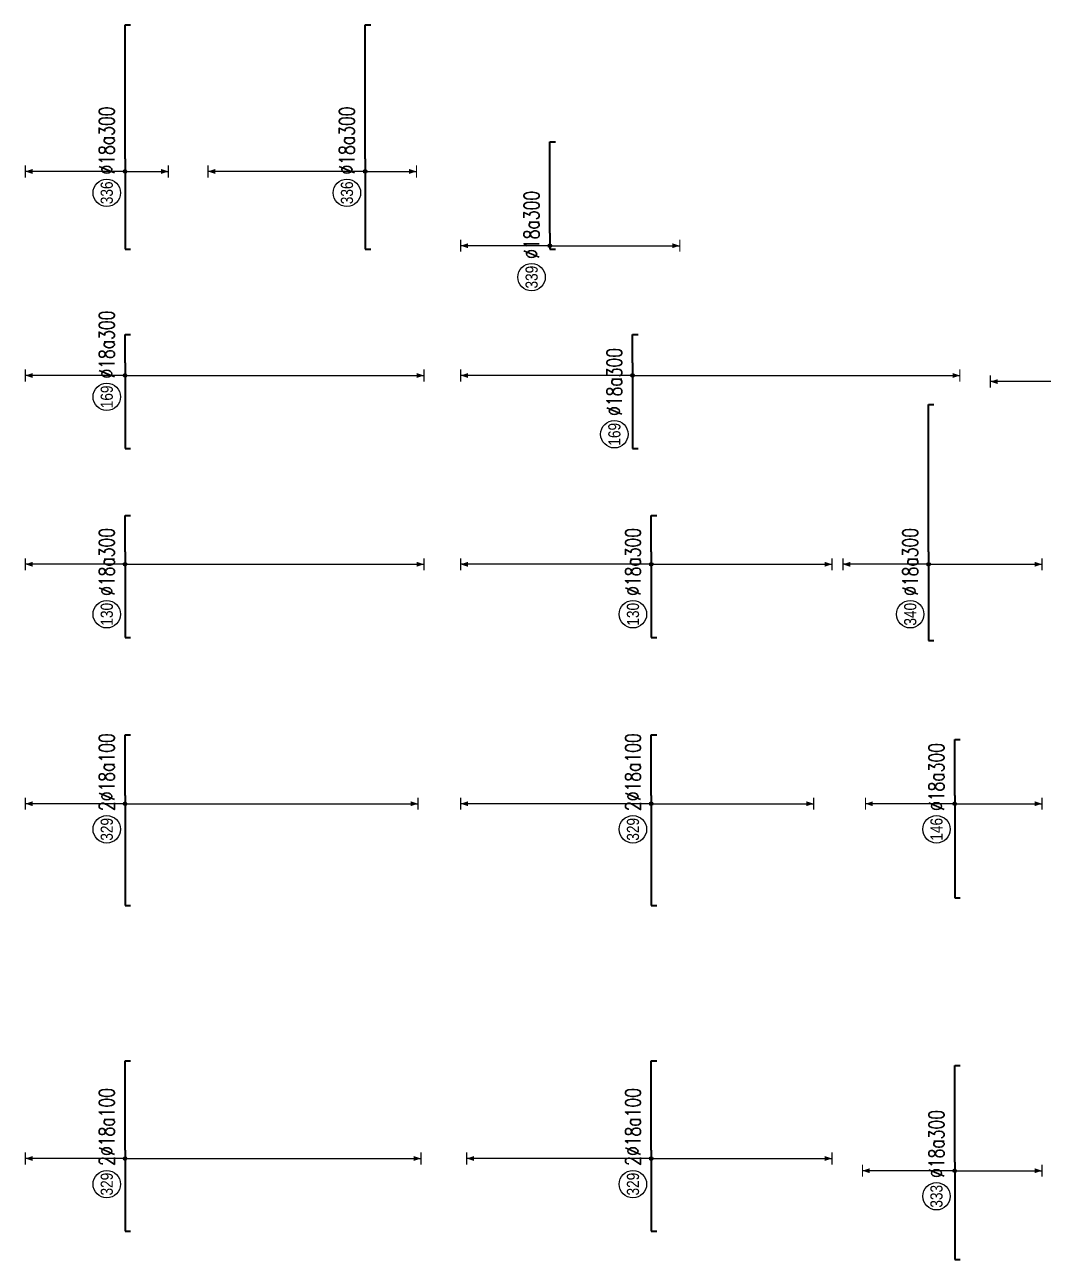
# Model space of a CAD drawing. Header units: millimetres. Extents: x -415354 to 592036, y -374841 to 139309.
# Drawn here: x 3880 to 37341, y -317470 to -276930 of the extents above; entities that cross this region are included whole.
import ezdxf
from ezdxf.enums import TextEntityAlignment as Align

# ---------------------------------------------------------------- set-up
doc = ezdxf.new("R2010")
doc.units = ezdxf.units.MM
doc.header["$MEASUREMENT"] = 0
for name, color, linetype, lineweight in [('NDC_S_DIM', 1, 'Continuous', 15), ('NDC_S_REBAR', 4, 'Continuous', 35), ('NDC_S_VN TEXT', 7, 'Continuous', 20)]:
    doc.layers.add(name, color=color, linetype=linetype, lineweight=lineweight)
doc.styles.add('ARIAL', font='arial.ttf', dxfattribs={"width": 0.8})
doc.styles.add('NDC_EN TXT', font='romans.shx', dxfattribs={"width": 0.8})

# ---------------------------------------------------------------- blocks, each defined once
blk = doc.blocks.new('*U255')
h = blk.add_hatch(color=6)
edge = h.paths.add_edge_path()
edge.add_arc((-1.38, 0), 0.3, 0, 360)
at = {"layer": 'NDC_S_DIM', "color": 8}
for q in [(-1.38, 16.38), (-1.38, -48.62)]:
    blk.add_line((-1.38, 0), q, dxfattribs=at)
for points in [[(-2.38, 16.38, 0.2, 0.2, 0), (-0.38, 16.38, 0, 0, 0)], [(-2.38, -48.62, 0.2, 0.2, 0), (-0.38, -48.62, 0, 0, 0)]]:
    blk.add_lwpolyline(points, format="xyseb", dxfattribs=at)
at = {"layer": 'NDC_S_DIM'}
blk.add_circle((-5.58, 3), 2.25, dxfattribs=at)
at = {"layer": 'NDC_S_DIM', "color": 6}
blk.add_circle((-1.38, 0), 0.3, dxfattribs=at)
at = {"layer": 'NDC_S_DIM', "color": 8}
for points in [[(-1.78, 15.18), (-1.38, 16.38), (-0.98, 15.18)], [(-1.78, -47.42), (-1.38, -48.62), (-0.98, -47.42)]]:
    blk.add_solid(points, dxfattribs=at)
at = {"layer": 'NDC_S_REBAR'}
for p, q in [((0, 0), (-13.33, 0)), ((-13.33, 0), (-13.33, -0.9)), ((0, 0), (14.67, 0)), ((14.67, 0), (14.67, -0.9)), ((-13.33, -0.9), (-13.33, -0.9)), ((14.67, -0.9), (14.67, -0.9))]:
    blk.add_line(p, q, dxfattribs=at)
at = {"layer": 'NDC_S_VN TEXT', "color": 3, "style": 'NDC_EN TXT', "width": 0.75}
blk.add_attdef('DKT', (-2.58, 1.75), '', height=2.5, dxfattribs=at)
at = {"layer": 'NDC_S_VN TEXT', "style": 'ARIAL', "width": 0.8}
blk.add_attdef('KHT', text='', height=2, dxfattribs=at).set_placement((-5.58, 3), align=Align.MIDDLE_CENTER)
blk = doc.blocks.new('*U256')
h = blk.add_hatch(color=6)
edge = h.paths.add_edge_path()
edge.add_arc((-1.38, 0), 0.3, 0, 360)
at = {"layer": 'NDC_S_DIM', "color": 8}
for q in [(-1.38, 16.38), (-1.38, -48.12)]:
    blk.add_line((-1.38, 0), q, dxfattribs=at)
for points in [[(-2.38, 16.38, 0.2, 0.2, 0), (-0.38, 16.38, 0, 0, 0)], [(-2.38, -48.12, 0.2, 0.2, 0), (-0.38, -48.12, 0, 0, 0)]]:
    blk.add_lwpolyline(points, format="xyseb", dxfattribs=at)
at = {"layer": 'NDC_S_DIM'}
blk.add_circle((-5.58, 3), 2.25, dxfattribs=at)
at = {"layer": 'NDC_S_DIM', "color": 6}
blk.add_circle((-1.38, 0), 0.3, dxfattribs=at)
at = {"layer": 'NDC_S_DIM', "color": 8}
for points in [[(-1.78, 15.18), (-1.38, 16.38), (-0.98, 15.18)], [(-1.78, -46.92), (-1.38, -48.12), (-0.98, -46.92)]]:
    blk.add_solid(points, dxfattribs=at)
at = {"layer": 'NDC_S_REBAR'}
for p, q in [((0, 0), (-18.08, 0)), ((-18.08, 0), (-18.08, -0.9)), ((0, 0), (9.92, 0)), ((9.92, 0), (9.92, -0.9)), ((-18.08, -0.9), (-18.08, -0.9)), ((9.92, -0.9), (9.92, -0.9))]:
    blk.add_line(p, q, dxfattribs=at)
at = {"layer": 'NDC_S_VN TEXT', "color": 3, "style": 'NDC_EN TXT', "width": 0.75}
blk.add_attdef('DKT', (-2.58, 1.75), '', height=2.5, dxfattribs=at)
at = {"layer": 'NDC_S_VN TEXT', "style": 'ARIAL', "width": 0.8}
blk.add_attdef('KHT', text='', height=2, dxfattribs=at).set_placement((-5.58, 3), align=Align.MIDDLE_CENTER)
blk = doc.blocks.new('*U257')
h = blk.add_hatch(color=6)
edge = h.paths.add_edge_path()
edge.add_arc((-2.07, 0), 0.3, 0, 360)
at = {"layer": 'NDC_S_DIM', "color": 8}
for q in [(-2.07, 16.38), (-2.07, -49.12)]:
    blk.add_line((-2.07, 0), q, dxfattribs=at)
for points in [[(-3.07, 16.38, 0.2, 0.2, 0), (-1.07, 16.38, 0, 0, 0)], [(-3.07, -49.12, 0.2, 0.2, 0), (-1.07, -49.12, 0, 0, 0)]]:
    blk.add_lwpolyline(points, format="xyseb", dxfattribs=at)
at = {"layer": 'NDC_S_DIM'}
blk.add_circle((-10.27, 3), 2.25, dxfattribs=at)
at = {"layer": 'NDC_S_DIM', "color": 6}
blk.add_circle((-2.07, 0), 0.3, dxfattribs=at)
at = {"layer": 'NDC_S_DIM', "color": 8}
for points in [[(-2.47, 15.18), (-2.07, 16.38), (-1.67, 15.18)], [(-2.47, -47.92), (-2.07, -49.12), (-1.67, -47.92)]]:
    blk.add_solid(points, dxfattribs=at)
at = {"layer": 'NDC_S_REBAR'}
for p, q in [((0, 0), (-14.08, 0)), ((-14.08, 0), (-14.08, -0.9)), ((0, 0), (5.92, 0)), ((5.92, 0), (5.92, -0.9)), ((-14.08, -0.9), (-14.08, -0.9)), ((5.92, -0.9), (5.92, -0.9))]:
    blk.add_line(p, q, dxfattribs=at)
at = {"layer": 'NDC_S_VN TEXT', "color": 3, "style": 'NDC_EN TXT', "width": 0.75}
blk.add_attdef('DKT', (-7.27, 1.75), '', height=2.5, dxfattribs=at)
at = {"layer": 'NDC_S_VN TEXT', "style": 'ARIAL', "width": 0.8}
blk.add_attdef('KHT', text='', height=2, dxfattribs=at).set_placement((-10.27, 3), align=Align.MIDDLE_CENTER)
blk = doc.blocks.new('*U258')
h = blk.add_hatch(color=6)
edge = h.paths.add_edge_path()
edge.add_arc((-2.07, 0), 0.3, 0, 360)
at = {"layer": 'NDC_S_DIM', "color": 8}
for q in [(-2.07, 16.38), (-2.07, -49.12)]:
    blk.add_line((-2.07, 0), q, dxfattribs=at)
for points in [[(-3.07, 16.38, 0.2, 0.2, 0), (-1.07, 16.38, 0, 0, 0)], [(-3.07, -49.12, 0.2, 0.2, 0), (-1.07, -49.12, 0, 0, 0)]]:
    blk.add_lwpolyline(points, format="xyseb", dxfattribs=at)
at = {"layer": 'NDC_S_DIM'}
blk.add_circle((-5.58, 3), 2.25, dxfattribs=at)
at = {"layer": 'NDC_S_DIM', "color": 6}
blk.add_circle((-2.07, 0), 0.3, dxfattribs=at)
at = {"layer": 'NDC_S_DIM', "color": 8}
for points in [[(-2.47, 15.18), (-2.07, 16.38), (-1.67, 15.18)], [(-2.47, -47.92), (-2.07, -49.12), (-1.67, -47.92)]]:
    blk.add_solid(points, dxfattribs=at)
at = {"layer": 'NDC_S_REBAR'}
for p, q in [((0, 0), (-14.08, 0)), ((-14.08, 0), (-14.08, -0.9)), ((0, 0), (4.67, 0)), ((4.67, 0), (4.67, -0.9)), ((-14.08, -0.9), (-14.08, -0.9)), ((4.67, -0.9), (4.67, -0.9))]:
    blk.add_line(p, q, dxfattribs=at)
at = {"layer": 'NDC_S_VN TEXT', "color": 3, "style": 'NDC_EN TXT', "width": 0.75}
blk.add_attdef('DKT', (-2.58, 1.75), '', height=2.5, dxfattribs=at)
at = {"layer": 'NDC_S_VN TEXT', "style": 'ARIAL', "width": 0.8}
blk.add_attdef('KHT', text='', height=2, dxfattribs=at).set_placement((-5.58, 3), align=Align.MIDDLE_CENTER)
blk = doc.blocks.new('*U259')
h = blk.add_hatch(color=6)
edge = h.paths.add_edge_path()
edge.add_arc((-2.07, 0), 0.3, 0, 360)
at = {"layer": 'NDC_S_DIM', "color": 8}
for q in [(-2.07, 16.38), (-2.07, -7.12)]:
    blk.add_line((-2.07, 0), q, dxfattribs=at)
for points in [[(-3.07, 16.38, 0.2, 0.2, 0), (-1.07, 16.38, 0, 0, 0)], [(-3.07, -7.12, 0.2, 0.2, 0), (-1.07, -7.12, 0, 0, 0)]]:
    blk.add_lwpolyline(points, format="xyseb", dxfattribs=at)
at = {"layer": 'NDC_S_DIM'}
blk.add_circle((-5.58, 3), 2.25, dxfattribs=at)
at = {"layer": 'NDC_S_DIM', "color": 6}
blk.add_circle((-2.07, 0), 0.3, dxfattribs=at)
at = {"layer": 'NDC_S_DIM', "color": 8}
for points in [[(-2.47, 15.18), (-2.07, 16.38), (-1.67, 15.18)], [(-2.47, -5.92), (-2.07, -7.12), (-1.67, -5.92)]]:
    blk.add_solid(points, dxfattribs=at)
at = {"layer": 'NDC_S_REBAR'}
for p, q in [((0, 0), (-14.83, 0)), ((-14.83, 0), (-14.83, -0.9)), ((0, 0), (22.02, 0)), ((22.02, 0), (22.02, -0.9)), ((-14.83, -0.9), (-14.83, -0.9)), ((22.02, -0.9), (22.02, -0.9))]:
    blk.add_line(p, q, dxfattribs=at)
at = {"layer": 'NDC_S_VN TEXT', "color": 3, "style": 'NDC_EN TXT', "width": 0.75}
blk.add_attdef('DKT', (-2.58, 1.75), '', height=2.5, dxfattribs=at)
at = {"layer": 'NDC_S_VN TEXT', "style": 'ARIAL', "width": 0.8}
blk.add_attdef('KHT', text='', height=2, dxfattribs=at).set_placement((-5.58, 3), align=Align.MIDDLE_CENTER)
blk = doc.blocks.new('*U260')
h = blk.add_hatch(color=6)
edge = h.paths.add_edge_path()
edge.add_arc((-2.07, 0), 0.3, 0, 360)
at = {"layer": 'NDC_S_DIM', "color": 8}
for q in [(-2.07, 28.25), (-2.07, -53.75)]:
    blk.add_line((-2.07, 0), q, dxfattribs=at)
for points in [[(-3.07, 28.25, 0.2, 0.2, 0), (-1.07, 28.25, 0, 0, 0)], [(-3.07, -53.75, 0.2, 0.2, 0), (-1.07, -53.75, 0, 0, 0)]]:
    blk.add_lwpolyline(points, format="xyseb", dxfattribs=at)
at = {"layer": 'NDC_S_DIM'}
blk.add_circle((-11.72, 3), 2.25, dxfattribs=at)
at = {"layer": 'NDC_S_DIM', "color": 6}
blk.add_circle((-2.07, 0), 0.3, dxfattribs=at)
at = {"layer": 'NDC_S_DIM', "color": 8}
for points in [[(-2.47, 27.05), (-2.07, 28.25), (-1.67, 27.05)], [(-2.47, -52.55), (-2.07, -53.75), (-1.67, -52.55)]]:
    blk.add_solid(points, dxfattribs=at)
at = {"layer": 'NDC_S_REBAR'}
for p, q in [((0, 0), (-14.08, 0)), ((-14.08, 0), (-14.08, -0.9)), ((0, 0), (4.67, 0)), ((4.67, 0), (4.67, -0.9)), ((-14.08, -0.9), (-14.08, -0.9)), ((4.67, -0.9), (4.67, -0.9))]:
    blk.add_line(p, q, dxfattribs=at)
at = {"layer": 'NDC_S_VN TEXT', "color": 3, "style": 'NDC_EN TXT', "width": 0.75}
blk.add_attdef('DKT', (-8.72, 1.75), '', height=2.5, dxfattribs=at)
at = {"layer": 'NDC_S_VN TEXT', "style": 'ARIAL', "width": 0.8}
blk.add_attdef('KHT', text='', height=2, dxfattribs=at).set_placement((-11.72, 3), align=Align.MIDDLE_CENTER)
blk = doc.blocks.new('*U261')
h = blk.add_hatch(color=6)
edge = h.paths.add_edge_path()
edge.add_arc((-2.07, 0), 0.3, 0, 360)
at = {"layer": 'NDC_S_DIM', "color": 8}
for q in [(-2.07, 25.83), (-2.07, -8.42)]:
    blk.add_line((-2.07, 0), q, dxfattribs=at)
for points in [[(-3.07, 25.83, 0.2, 0.2, 0), (-1.07, 25.83, 0, 0, 0)], [(-3.07, -8.42, 0.2, 0.2, 0), (-1.07, -8.42, 0, 0, 0)]]:
    blk.add_lwpolyline(points, format="xyseb", dxfattribs=at)
at = {"layer": 'NDC_S_DIM'}
blk.add_circle((-5.58, 3), 2.25, dxfattribs=at)
at = {"layer": 'NDC_S_DIM', "color": 6}
blk.add_circle((-2.07, 0), 0.3, dxfattribs=at)
at = {"layer": 'NDC_S_DIM', "color": 8}
for points in [[(-2.47, 24.63), (-2.07, 25.83), (-1.67, 24.63)], [(-2.47, -7.22), (-2.07, -8.42), (-1.67, -7.22)]]:
    blk.add_solid(points, dxfattribs=at)
at = {"layer": 'NDC_S_REBAR'}
for p, q in [((0, 0), (-14.83, 0)), ((-14.83, 0), (-14.83, -0.9)), ((0, 0), (22.02, 0)), ((22.02, 0), (22.02, -0.9)), ((-14.83, -0.9), (-14.83, -0.9)), ((22.02, -0.9), (22.02, -0.9))]:
    blk.add_line(p, q, dxfattribs=at)
at = {"layer": 'NDC_S_VN TEXT', "color": 3, "style": 'NDC_EN TXT', "width": 0.75}
blk.add_attdef('DKT', (-2.58, 1.75), '', height=2.5, dxfattribs=at)
at = {"layer": 'NDC_S_VN TEXT', "style": 'ARIAL', "width": 0.8}
blk.add_attdef('KHT', text='', height=2, dxfattribs=at).set_placement((-5.58, 3), align=Align.MIDDLE_CENTER)
blk = doc.blocks.new('*U262')
h = blk.add_hatch(color=6)
edge = h.paths.add_edge_path()
edge.add_arc((-2.07, 0), 0.3, 0, 360)
at = {"layer": 'NDC_S_DIM', "color": 8}
for q in [(-2.07, 14.66), (-2.07, -21.34)]:
    blk.add_line((-2.07, 0), q, dxfattribs=at)
for points in [[(-3.07, 14.66, 0.2, 0.2, 0), (-1.07, 14.66, 0, 0, 0)], [(-3.07, -21.34, 0.2, 0.2, 0), (-1.07, -21.34, 0, 0, 0)]]:
    blk.add_lwpolyline(points, format="xyseb", dxfattribs=at)
at = {"layer": 'NDC_S_DIM'}
blk.add_circle((-7.23, 3), 2.25, dxfattribs=at)
at = {"layer": 'NDC_S_DIM', "color": 6}
blk.add_circle((-2.07, 0), 0.3, dxfattribs=at)
at = {"layer": 'NDC_S_DIM', "color": 8}
for points in [[(-2.47, 13.46), (-2.07, 14.66), (-1.67, 13.46)], [(-2.47, -20.14), (-2.07, -21.34), (-1.67, -20.14)]]:
    blk.add_solid(points, dxfattribs=at)
at = {"layer": 'NDC_S_REBAR'}
for p, q in [((0, 0), (-2.63, 0)), ((-2.63, 0), (-2.63, -0.9)), ((0, 0), (14.97, 0)), ((14.97, 0), (14.97, -0.9)), ((-2.63, -0.9), (-2.63, -0.9)), ((14.97, -0.9), (14.97, -0.9))]:
    blk.add_line(p, q, dxfattribs=at)
at = {"layer": 'NDC_S_VN TEXT', "color": 3, "style": 'NDC_EN TXT', "width": 0.75}
blk.add_attdef('DKT', (-4.23, 1.75), '', height=2.5, dxfattribs=at)
at = {"layer": 'NDC_S_VN TEXT', "style": 'ARIAL', "width": 0.8}
blk.add_attdef('KHT', text='', height=2, dxfattribs=at).set_placement((-7.23, 3), align=Align.MIDDLE_CENTER)
blk = doc.blocks.new('*U267')
h = blk.add_hatch(color=6)
edge = h.paths.add_edge_path()
edge.add_arc((-2.07, 0), 0.3, 0, 360)
at = {"layer": 'NDC_S_DIM', "color": 8}
for q in [(-2.07, 39.57), (-2.07, -7.93)]:
    blk.add_line((-2.07, 0), q, dxfattribs=at)
for points in [[(-3.07, 39.57, 0.2, 0.2, 0), (-1.07, 39.57, 0, 0, 0)], [(-3.07, -7.93, 0.2, 0.2, 0), (-1.07, -7.93, 0, 0, 0)]]:
    blk.add_lwpolyline(points, format="xyseb", dxfattribs=at)
at = {"layer": 'NDC_S_DIM'}
blk.add_circle((-10.62, 3), 2.25, dxfattribs=at)
at = {"layer": 'NDC_S_DIM', "color": 6}
blk.add_circle((-2.07, 0), 0.3, dxfattribs=at)
at = {"layer": 'NDC_S_DIM', "color": 8}
for points in [[(-2.47, 38.37), (-2.07, 39.57), (-1.67, 38.37)], [(-2.47, -6.73), (-2.07, -7.93), (-1.67, -6.73)]]:
    blk.add_solid(points, dxfattribs=at)
at = {"layer": 'NDC_S_REBAR'}
for p, q in [((0, 0), (-13.02, 0)), ((-13.02, 0), (-13.02, -0.9)), ((0, 0), (2.05, 0)), ((2.05, 0), (2.05, -0.9)), ((-13.02, -0.9), (-13.02, -0.9)), ((2.05, -0.9), (2.05, -0.9))]:
    blk.add_line(p, q, dxfattribs=at)
at = {"layer": 'NDC_S_VN TEXT', "color": 3, "style": 'NDC_EN TXT', "width": 0.75}
blk.add_attdef('DKT', (-7.62, 1.75), '', height=2.5, dxfattribs=at)
at = {"layer": 'NDC_S_VN TEXT', "style": 'ARIAL', "width": 0.8}
blk.add_attdef('KHT', text='', height=2, dxfattribs=at).set_placement((-10.62, 3), align=Align.MIDDLE_CENTER)
blk = doc.blocks.new('*U609')
h = blk.add_hatch(color=6)
edge = h.paths.add_edge_path()
edge.add_arc((-1.38, 0), 0.3, 0, 360)
at = {"layer": 'NDC_S_DIM', "color": 8}
for q in [(-1.38, 30.31), (-1.38, -29.69)]:
    blk.add_line((-1.38, 0), q, dxfattribs=at)
for points in [[(-2.38, 30.31, 0.2, 0.2, 0), (-0.38, 30.31, 0, 0, 0)], [(-2.38, -29.69, 0.2, 0.2, 0), (-0.38, -29.69, 0, 0, 0)]]:
    blk.add_lwpolyline(points, format="xyseb", dxfattribs=at)
at = {"layer": 'NDC_S_DIM'}
blk.add_circle((-5.58, 3), 2.25, dxfattribs=at)
at = {"layer": 'NDC_S_DIM', "color": 6}
blk.add_circle((-1.38, 0), 0.3, dxfattribs=at)
at = {"layer": 'NDC_S_DIM', "color": 8}
for points in [[(-1.78, 29.11), (-1.38, 30.31), (-0.98, 29.11)], [(-1.78, -28.49), (-1.38, -29.69), (-0.98, -28.49)]]:
    blk.add_solid(points, dxfattribs=at)
at = {"layer": 'NDC_S_REBAR'}
for p, q in [((0, 0), (-13.33, 0)), ((-13.33, 0), (-13.33, -0.9)), ((0, 0), (14.67, 0)), ((14.67, 0), (14.67, -0.9)), ((-13.33, -0.9), (-13.33, -0.9)), ((14.67, -0.9), (14.67, -0.9))]:
    blk.add_line(p, q, dxfattribs=at)
at = {"layer": 'NDC_S_VN TEXT', "color": 3, "style": 'NDC_EN TXT', "width": 0.75}
blk.add_attdef('DKT', (-2.58, 1.75), '', height=2.5, dxfattribs=at)
at = {"layer": 'NDC_S_VN TEXT', "style": 'ARIAL', "width": 0.8}
blk.add_attdef('KHT', text='', height=2, dxfattribs=at).set_placement((-5.58, 3), align=Align.MIDDLE_CENTER)
blk = doc.blocks.new('*U610')
h = blk.add_hatch(color=6)
edge = h.paths.add_edge_path()
edge.add_arc((-1.38, 0), 0.3, 0, 360)
at = {"layer": 'NDC_S_DIM', "color": 8}
for q in [(-1.38, 31.31), (-1.38, -26.68)]:
    blk.add_line((-1.38, 0), q, dxfattribs=at)
for points in [[(-2.38, 31.31, 0.2, 0.2, 0), (-0.38, 31.31, 0, 0, 0)], [(-2.38, -26.68, 0.2, 0.2, 0), (-0.38, -26.68, 0, 0, 0)]]:
    blk.add_lwpolyline(points, format="xyseb", dxfattribs=at)
at = {"layer": 'NDC_S_DIM'}
blk.add_circle((-5.58, 3), 2.25, dxfattribs=at)
at = {"layer": 'NDC_S_DIM', "color": 6}
blk.add_circle((-1.38, 0), 0.3, dxfattribs=at)
at = {"layer": 'NDC_S_DIM', "color": 8}
for points in [[(-1.78, 30.11), (-1.38, 31.31), (-0.98, 30.11)], [(-1.78, -25.48), (-1.38, -26.68), (-0.98, -25.48)]]:
    blk.add_solid(points, dxfattribs=at)
at = {"layer": 'NDC_S_REBAR'}
for p, q in [((0, 0), (-18.08, 0)), ((-18.08, 0), (-18.08, -0.9)), ((0, 0), (9.92, 0)), ((9.92, 0), (9.92, -0.9)), ((-18.08, -0.9), (-18.08, -0.9)), ((9.92, -0.9), (9.92, -0.9))]:
    blk.add_line(p, q, dxfattribs=at)
at = {"layer": 'NDC_S_VN TEXT', "color": 3, "style": 'NDC_EN TXT', "width": 0.75}
blk.add_attdef('DKT', (-2.58, 1.75), '', height=2.5, dxfattribs=at)
at = {"layer": 'NDC_S_VN TEXT', "style": 'ARIAL', "width": 0.8}
blk.add_attdef('KHT', text='', height=2, dxfattribs=at).set_placement((-5.58, 3), align=Align.MIDDLE_CENTER)
blk = doc.blocks.new('*U611')
h = blk.add_hatch(color=6)
edge = h.paths.add_edge_path()
edge.add_arc((-2.07, 0), 0.3, 0, 360)
at = {"layer": 'NDC_S_DIM', "color": 8}
for q in [(-2.07, 31.31), (-2.07, -29.69)]:
    blk.add_line((-2.07, 0), q, dxfattribs=at)
for points in [[(-3.07, 31.31, 0.2, 0.2, 0), (-1.07, 31.31, 0, 0, 0)], [(-3.07, -29.69, 0.2, 0.2, 0), (-1.07, -29.69, 0, 0, 0)]]:
    blk.add_lwpolyline(points, format="xyseb", dxfattribs=at)
at = {"layer": 'NDC_S_DIM'}
blk.add_circle((-10.27, 3), 2.25, dxfattribs=at)
at = {"layer": 'NDC_S_DIM', "color": 6}
blk.add_circle((-2.07, 0), 0.3, dxfattribs=at)
at = {"layer": 'NDC_S_DIM', "color": 8}
for points in [[(-2.47, 30.11), (-2.07, 31.31), (-1.67, 30.11)], [(-2.47, -28.49), (-2.07, -29.69), (-1.67, -28.49)]]:
    blk.add_solid(points, dxfattribs=at)
at = {"layer": 'NDC_S_REBAR'}
for p, q in [((0, 0), (-14.08, 0)), ((-14.08, 0), (-14.08, -0.9)), ((0, 0), (5.92, 0)), ((5.92, 0), (5.92, -0.9)), ((-14.08, -0.9), (-14.08, -0.9)), ((5.92, -0.9), (5.92, -0.9))]:
    blk.add_line(p, q, dxfattribs=at)
at = {"layer": 'NDC_S_VN TEXT', "color": 3, "style": 'NDC_EN TXT', "width": 0.75}
blk.add_attdef('DKT', (-7.27, 1.75), '', height=2.5, dxfattribs=at)
at = {"layer": 'NDC_S_VN TEXT', "style": 'ARIAL', "width": 0.8}
blk.add_attdef('KHT', text='', height=2, dxfattribs=at).set_placement((-10.27, 3), align=Align.MIDDLE_CENTER)
blk = doc.blocks.new('*U831')
h = blk.add_hatch(color=6)
edge = h.paths.add_edge_path()
edge.add_arc((-1.38, 0), 0.3, 0, 360)
at = {"layer": 'NDC_S_DIM', "color": 8}
for q in [(-1.38, 15.15), (-1.38, -14.33)]:
    blk.add_line((-1.38, 0), q, dxfattribs=at)
for points in [[(-2.38, 15.15, 0.2, 0.2, 0), (-0.38, 15.15, 0, 0, 0)], [(-2.38, -14.33, 0.2, 0.2, 0), (-0.38, -14.33, 0, 0, 0)]]:
    blk.add_lwpolyline(points, format="xyseb", dxfattribs=at)
at = {"layer": 'NDC_S_DIM'}
blk.add_circle((-5.58, 3), 2.25, dxfattribs=at)
at = {"layer": 'NDC_S_DIM', "color": 6}
blk.add_circle((-1.38, 0), 0.3, dxfattribs=at)
at = {"layer": 'NDC_S_DIM', "color": 8}
for points in [[(-1.78, 13.95), (-1.38, 15.15), (-0.98, 13.95)], [(-1.78, -13.13), (-1.38, -14.33), (-0.98, -13.13)]]:
    blk.add_solid(points, dxfattribs=at)
at = {"layer": 'NDC_S_REBAR'}
for p, q in [((0, 0), (-15.93, 0)), ((-15.93, 0), (-15.93, -0.9)), ((0, 0), (15.92, 0)), ((15.92, 0), (15.92, -0.9)), ((-15.93, -0.9), (-15.93, -0.9)), ((15.92, -0.9), (15.92, -0.9))]:
    blk.add_line(p, q, dxfattribs=at)
at = {"layer": 'NDC_S_VN TEXT', "color": 3, "style": 'NDC_EN TXT', "width": 0.75}
blk.add_attdef('DKT', (-2.58, 1.75), '', height=2.5, dxfattribs=at)
at = {"layer": 'NDC_S_VN TEXT', "style": 'ARIAL', "width": 0.8}
blk.add_attdef('KHT', text='', height=2, dxfattribs=at).set_placement((-5.58, 3), align=Align.MIDDLE_CENTER)
blk = doc.blocks.new('*U832')
h = blk.add_hatch(color=6)
edge = h.paths.add_edge_path()
edge.add_arc((-1.38, 0), 0.3, 0, 360)
at = {"layer": 'NDC_S_DIM', "color": 8}
for q in [(-1.38, 14.65), (-1.38, -14.32)]:
    blk.add_line((-1.38, 0), q, dxfattribs=at)
for points in [[(-2.38, 14.65, 0.2, 0.2, 0), (-0.38, 14.65, 0, 0, 0)], [(-2.38, -14.32, 0.2, 0.2, 0), (-0.38, -14.32, 0, 0, 0)]]:
    blk.add_lwpolyline(points, format="xyseb", dxfattribs=at)
at = {"layer": 'NDC_S_DIM'}
blk.add_circle((-5.58, 3), 2.25, dxfattribs=at)
at = {"layer": 'NDC_S_DIM', "color": 6}
blk.add_circle((-1.38, 0), 0.3, dxfattribs=at)
at = {"layer": 'NDC_S_DIM', "color": 8}
for points in [[(-1.78, 13.45), (-1.38, 14.65), (-0.98, 13.45)], [(-1.78, -13.12), (-1.38, -14.32), (-0.98, -13.12)]]:
    blk.add_solid(points, dxfattribs=at)
at = {"layer": 'NDC_S_REBAR'}
for p, q in [((0, 0), (-16.83, 0)), ((-16.83, 0), (-16.83, -0.9)), ((0, 0), (9.17, 0)), ((9.17, 0), (9.17, -0.9)), ((-16.83, -0.9), (-16.83, -0.9)), ((9.17, -0.9), (9.17, -0.9))]:
    blk.add_line(p, q, dxfattribs=at)
at = {"layer": 'NDC_S_VN TEXT', "color": 3, "style": 'NDC_EN TXT', "width": 0.75}
blk.add_attdef('DKT', (-2.58, 1.75), '', height=2.5, dxfattribs=at)
at = {"layer": 'NDC_S_VN TEXT', "style": 'ARIAL', "width": 0.8}
blk.add_attdef('KHT', text='', height=2, dxfattribs=at).set_placement((-5.58, 3), align=Align.MIDDLE_CENTER)
blk = doc.blocks.new('*U833')
h = blk.add_hatch(color=6)
edge = h.paths.add_edge_path()
edge.add_arc((-2.07, 0), 0.3, 0, 360)
at = {"layer": 'NDC_S_DIM', "color": 8}
for q in [(-2.07, 14.06), (-2.07, -18.63)]:
    blk.add_line((-2.07, 0), q, dxfattribs=at)
for points in [[(-3.07, 14.06, 0.2, 0.2, 0), (-1.07, 14.06, 0, 0, 0)], [(-3.07, -18.63, 0.2, 0.2, 0), (-1.07, -18.63, 0, 0, 0)]]:
    blk.add_lwpolyline(points, format="xyseb", dxfattribs=at)
at = {"layer": 'NDC_S_DIM'}
blk.add_circle((-10.27, 3), 2.25, dxfattribs=at)
at = {"layer": 'NDC_S_DIM', "color": 6}
blk.add_circle((-2.07, 0), 0.3, dxfattribs=at)
at = {"layer": 'NDC_S_DIM', "color": 8}
for points in [[(-2.47, 12.86), (-2.07, 14.06), (-1.67, 12.86)], [(-2.47, -17.43), (-2.07, -18.63), (-1.67, -17.43)]]:
    blk.add_solid(points, dxfattribs=at)
at = {"layer": 'NDC_S_REBAR'}
for p, q in [((0, 0), (-14.58, 0)), ((-14.58, 0), (-14.58, -0.9)), ((0, 0), (24.17, 0)), ((24.17, 0), (24.17, -0.9)), ((-14.58, -0.9), (-14.58, -0.9)), ((24.17, -0.9), (24.17, -0.9))]:
    blk.add_line(p, q, dxfattribs=at)
at = {"layer": 'NDC_S_VN TEXT', "color": 3, "style": 'NDC_EN TXT', "width": 0.75}
blk.add_attdef('DKT', (-7.27, 1.75), '', height=2.5, dxfattribs=at)
at = {"layer": 'NDC_S_VN TEXT', "style": 'ARIAL', "width": 0.8}
blk.add_attdef('KHT', text='', height=2, dxfattribs=at).set_placement((-10.27, 3), align=Align.MIDDLE_CENTER)

msp = doc.modelspace()

# ---------------------------------------------------------------- block references
at = {"xscale": 200, "yscale": 200, "zscale": 200, "rotation": 90}
for name, p, values in [('*U259', (7175.6, -281334.9), {'KHT': '336', 'DKT': '%%C18a300'}), ('*U261', (15065.8, -281334.9), {'KHT': '336', 'DKT': '%%C18a300'}), ('*U262', (21131.8, -283773.9), {'KHT': '339', 'DKT': '%%C18a300'}), ('*U258', (7175.6, -288034.9), {'KHT': '169', 'DKT': '%%C18a300'}), ('*U260', (23850.3, -288034.9), {'KHT': '169', 'DKT': '%%C18a300'}), ('*U267', (43514, -288234.9), {'KHT': '298', 'DKT': '%%C12a200'}), ('*U833', (33569.9, -294234.9), {'KHT': '340', 'DKT': '%%C18a300'}), ('*U257', (7175.6, -294234.9), {'KHT': '130', 'DKT': '%%C18a300'}), ('*U611', (24461, -294234.9), {'KHT': '130', 'DKT': '%%C18a300'}), ('*U256', (7175.6, -302234.9), {'KHT': '329', 'DKT': '2%%C18a100'}), ('*U610', (24461, -302234.9), {'KHT': '329', 'DKT': '2%%C18a100'}), ('*U832', (34430.4, -302234.9), {'KHT': '146', 'DKT': '%%C18a300'}), ('*U255', (7175.6, -313884.9), {'KHT': '329', 'DKT': '2%%C18a100'}), ('*U609', (24461, -313884.9), {'KHT': '329', 'DKT': '2%%C18a100'}), ('*U831', (34430.4, -314284.9), {'KHT': '333', 'DKT': '%%C18a300'})]:
    msp.add_blockref(name, p, dxfattribs=at).add_auto_attribs(values)

doc.saveas('drawing.dxf')
